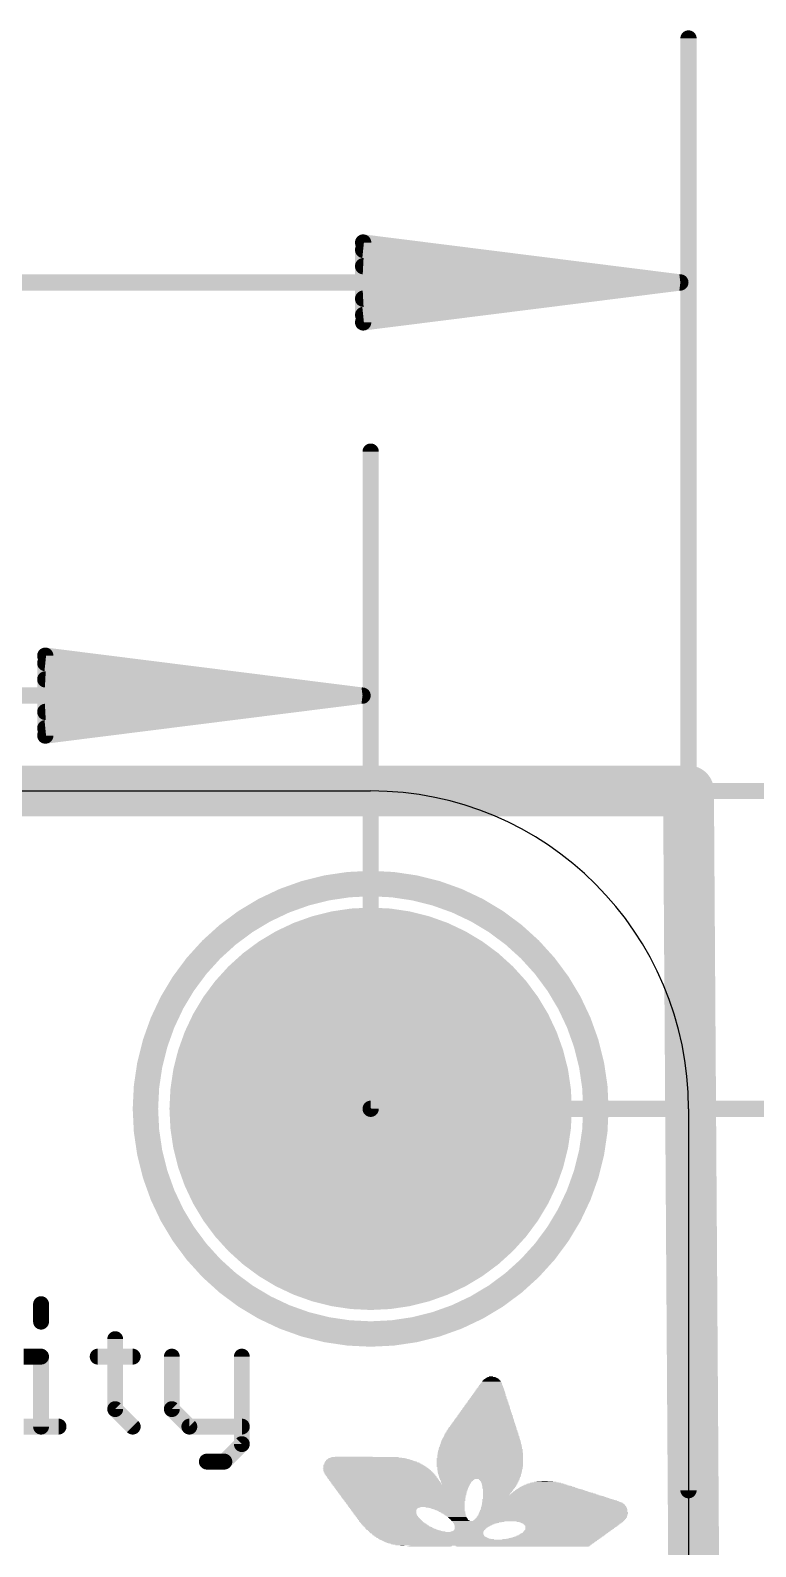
# Model space of a CAD drawing. Extents: x -8.2 to 26.1, y -5.3 to 30.5.
# Drawn here: x 12.52 to 18.32, y 13.01 to 25.13 of the extents above; entities that cross this region are included whole.
import ezdxf

# ---------------------------------------------------------------- set-up
doc = ezdxf.new("R2010")
doc.units = 0
for name, color, linetype in [('16', 132, 'CONTINUOUS'), ('17', 110, 'CONTINUOUS'), ('20', 53, 'CONTINUOUS'), ('21', 40, 'CONTINUOUS'), ('23', 40, 'CONTINUOUS'), ('47', 253, 'CONTINUOUS')]:
    doc.layers.add(name, color=color, linetype=linetype)

# ---------------------------------------------------------------- blocks, each defined once
blk = doc.blocks.new('RECT')
blk.add_solid([(-0.5, -0.5), (0.5, -0.5), (-0.5, 0.5), (0.5, 0.5)])
blk = doc.blocks.new('ROUNDP')
at = {"const_width": 0.5}
blk.add_lwpolyline([(0, -0.25, 1), (0, 0.25, 1), (0, -0.25)], format="xyb", dxfattribs=at)

msp = doc.modelspace()

# ---------------------------------------------------------------- linework, layer by layer
at = {"layer": '16', "const_width": 0.4064}
for points in [[(0, 19.05), (17.78, 19.05)], [(17.78, 19.05), (17.907, 0)]]:
    msp.add_lwpolyline(points, dxfattribs=at)
at = {"layer": '16', "const_width": 0.2032}
for points in [[(17.8816, 19.0507, 1), (17.6784, 19.0493)], [(17.78, 18.9484, 1), (17.78, 19.1516)]]:
    msp.add_lwpolyline(points, format="xyb", dxfattribs=at)
at = {"layer": '20'}
for p, q in [((2.54, 19.05), (15.24, 19.05)), ((17.78, 16.51), (17.78, 2.54))]:
    msp.add_line(p, q, dxfattribs=at)
msp.add_arc((15.24, 16.51), 2.54, 0, 90, dxfattribs=at)
at = {"layer": '21'}
for points, const_width in [([(15.24, 14.71, 1), (15.24, 18.31, 1), (15.24, 14.71)], 0.2032), ([(12.6378, 14.9487, 1), (12.5743, 14.9487)], 0.0635), ([(12.5743, 14.8089, 1), (12.6378, 14.8089)], 0.0635), ([(13.2303, 14.6691, 1), (13.1668, 14.6691)], 0.0635), ([(12.6378, 14.5293, 1), (12.5743, 14.5293)], 0.0635), ([(12.606, 14.4975, 1), (12.606, 14.561)], 0.0635), ([(13.0587, 14.561, 1), (13.0587, 14.4975)], 0.0635), ([(13.3383, 14.4975, 1), (13.3383, 14.561)], 0.0635), ([(13.6829, 14.5293, 1), (13.6194, 14.5293)], 0.0635), ([(14.2422, 14.5293, 1), (14.1787, 14.5293)], 0.0635), ([(13.221, 14.1323, 1), (13.1761, 14.0874)], 0.0635), ([(13.1668, 14.1098, 1), (13.2303, 14.1098)], 0.0635), ([(13.6736, 14.1323, 1), (13.6287, 14.0874)], 0.0635), ([(13.6194, 14.1098, 1), (13.6829, 14.1098)], 0.0635), ([(12.5743, 13.97, 1), (12.6378, 13.97)], 0.0635), ([(12.7458, 13.9383, 1), (12.7458, 14.0018)], 0.0635), ([(13.3159, 13.9475, 1), (13.3608, 13.9925)], 0.0635), ([(13.791, 14.0018, 1), (13.791, 13.9383)], 0.0635), ([(13.7686, 13.9475, 1), (13.8135, 13.9925)], 0.0635), ([(14.2105, 13.9383, 1), (14.2105, 14.0018)], 0.0635), ([(14.1787, 13.8302, 1), (14.2422, 13.8302)], 0.0635), ([(14.2329, 13.8077, 1), (14.188, 13.8526)], 0.0635), ([(13.9308, 13.7221, 1), (13.9308, 13.6586)], 0.0635), ([(14.0482, 13.7128, 1), (14.0931, 13.6679)], 0.0635), ([(14.0706, 13.6586, 1), (14.0706, 13.7221)], 0.0635)]:
    msp.add_lwpolyline(points, format="xyb", dxfattribs=dict(at, const_width=const_width))
at = {"layer": '21', "const_width": 0.127}
for points in [[(12.606, 14.9487), (12.606, 14.8089)], [(13.1985, 14.6691), (13.1985, 14.1098)], [(12.4662, 14.5293), (12.606, 14.5293)], [(12.606, 14.5293), (12.606, 13.97)], [(13.0587, 14.5293), (13.3383, 14.5293)], [(13.6512, 14.5293), (13.6512, 14.1098)], [(14.2105, 14.5293), (14.2105, 13.8302)], [(13.1985, 14.1098), (13.3383, 13.97)], [(13.6512, 14.1098), (13.791, 13.97)], [(12.4662, 13.97), (12.7458, 13.97)], [(13.791, 13.97), (14.2105, 13.97)], [(14.2105, 13.8302), (14.0706, 13.6904)], [(14.0706, 13.6904), (13.9308, 13.6904)]]:
    msp.add_lwpolyline(points, dxfattribs=at)
at = {"layer": '23'}
msp.add_point((15.24, 16.51), dxfattribs=at)
at = {"layer": '47', "const_width": 0.13}
for points in [[(17.78, 13.462), (17.78, 25.064)], [(17.715, 23.114), (15.18, 23.4332)], [(15.18, 23.4332), (15.18, 22.7948)], [(17.715, 23.114), (15.18, 23.374)], [(17.715, 23.114), (15.18, 23.244)], [(0.065, 23.114), (17.715, 23.114)], [(15.18, 22.7948), (17.715, 23.114)], [(15.18, 22.984), (17.715, 23.114)], [(15.18, 22.854), (17.715, 23.114)], [(15.24, 16.51), (15.24, 21.762)], [(15.175, 19.812), (12.64, 20.1312)], [(12.64, 20.1312), (12.64, 19.4928)], [(15.175, 19.812), (12.64, 20.072)], [(15.175, 19.812), (12.64, 19.942)], [(2.605, 19.812), (15.175, 19.812)], [(12.64, 19.4928), (15.175, 19.812)], [(12.64, 19.682), (15.175, 19.812)], [(12.64, 19.552), (15.175, 19.812)], [(8.89, 19.05), (26.08, 19.05)], [(15.24, 16.51), (22.778, 16.51)]]:
    msp.add_lwpolyline(points, dxfattribs=at)
at = {"layer": '47', "const_width": 0.065}
for points in [[(17.8125, 25.064, 1), (17.7475, 25.064)], [(15.1841, 23.4655, 1), (15.1759, 23.401)], [(15.2125, 23.4332, 1), (15.1475, 23.4332)], [(15.1833, 23.4063, 1), (15.1767, 23.3417)], [(15.1817, 23.2765, 1), (15.1783, 23.2115)], [(17.7191, 23.0818, 1), (17.7109, 23.1462)], [(17.7109, 23.0818, 1), (17.7191, 23.1462)], [(17.7183, 23.0817, 1), (17.7117, 23.1463)], [(17.7117, 23.0817, 1), (17.7183, 23.1463)], [(17.7133, 23.0815, 1), (17.7167, 23.1465)], [(17.7167, 23.0815, 1), (17.7133, 23.1465)], [(17.715, 23.0815, 1), (17.715, 23.1465)], [(15.1783, 23.0165, 1), (15.1817, 22.9515)], [(15.1767, 22.8863, 1), (15.1833, 22.8217)], [(15.1759, 22.827, 1), (15.1841, 22.7625)], [(15.1475, 22.7948, 1), (15.2125, 22.7948)], [(15.2725, 21.762, 1), (15.2075, 21.762)], [(12.6441, 20.1635, 1), (12.6359, 20.099)], [(12.6725, 20.1312, 1), (12.6075, 20.1312)], [(12.6433, 20.1043, 1), (12.6367, 20.0397)], [(12.6417, 19.9745, 1), (12.6383, 19.9095)], [(15.1791, 19.7798, 1), (15.1709, 19.8442)], [(15.1709, 19.7798, 1), (15.1791, 19.8442)], [(15.1783, 19.7797, 1), (15.1717, 19.8443)], [(15.1717, 19.7797, 1), (15.1783, 19.8443)], [(15.1733, 19.7795, 1), (15.1767, 19.8445)], [(15.1767, 19.7795, 1), (15.1733, 19.8445)], [(15.175, 19.7795, 1), (15.175, 19.8445)], [(12.6383, 19.7145, 1), (12.6417, 19.6495)], [(12.6367, 19.5843, 1), (12.6433, 19.5197)], [(12.6359, 19.525, 1), (12.6441, 19.4605)], [(12.6075, 19.4928, 1), (12.6725, 19.4928)], [(15.24, 16.5425, 1), (15.24, 16.4775)], [(15.2075, 16.51, 1), (15.2725, 16.51)], [(17.7475, 13.462, 1), (17.8125, 13.462)]]:
    msp.add_lwpolyline(points, format="xyb", dxfattribs=at)

# ---------------------------------------------------------------- block references
at = {"layer": '17', "xscale": 3.216, "yscale": 3.216}
msp.add_blockref('ROUNDP', (15.24, 16.51), dxfattribs=at)
msp.add_blockref('ROUNDP', (15.24, 16.51), dxfattribs=at)
at = {"layer": '21'}
for p, xscale, yscale in [((16.2002, 14.3002), 0.1867, 0.0038), ((16.202, 14.304), 0.1829, 0.0038), ((16.202, 14.3078), 0.1753, 0.0038), ((16.204, 14.3154), 0.1715, 0.0038), ((16.204, 14.3116), 0.1715, 0.0038), ((16.2039, 14.3193), 0.1638, 0.0039), ((16.2058, 14.3231), 0.16, 0.0038), ((16.2058, 14.3269), 0.1524, 0.0038), ((16.2058, 14.3345), 0.1448, 0.0038), ((16.2058, 14.3307), 0.1448, 0.0038), ((16.2059, 14.3383), 0.1371, 0.0038), ((16.2059, 14.3421), 0.1295, 0.0038), ((16.2059, 14.3459), 0.1219, 0.0038), ((16.2059, 14.3497), 0.1143, 0.0038), ((16.2078, 14.3535), 0.1029, 0.0038), ((16.2059, 14.3574), 0.0915, 0.0039), ((16.2058, 14.3612), 0.0762, 0.0038), ((16.2059, 14.365), 0.0609, 0.0038), ((16.202, 14.3688), 0.0305, 0.0038), ((16.1773, 14.1783), 0.3163, 0.0038), ((16.1773, 14.1821), 0.3086, 0.0038), ((16.1792, 14.1859), 0.3048, 0.0038), ((16.1792, 14.1935), 0.2972, 0.0038), ((16.1811, 14.1897), 0.301, 0.0038), ((16.1811, 14.1973), 0.2934, 0.0038), ((16.181, 14.205), 0.2857, 0.0039), ((16.183, 14.2011), 0.2896, 0.0038), ((16.183, 14.2088), 0.2819, 0.0038), ((16.1849, 14.2126), 0.2781, 0.0038), ((16.1849, 14.2202), 0.2705, 0.0038), ((16.1849, 14.2164), 0.2705, 0.0038), ((16.1867, 14.224), 0.2667, 0.0038), ((16.1867, 14.2316), 0.2591, 0.0038), ((16.1886, 14.2278), 0.2629, 0.0038), ((16.1887, 14.2354), 0.2552, 0.0038), ((16.1906, 14.2392), 0.2514, 0.0038), ((16.1906, 14.2469), 0.2438, 0.0038), ((16.1906, 14.2431), 0.2438, 0.0039), ((16.1925, 14.2507), 0.24, 0.0038), ((16.1925, 14.2545), 0.2324, 0.0038), ((16.1944, 14.2621), 0.2286, 0.0038), ((16.1944, 14.2583), 0.2286, 0.0038), ((16.1944, 14.2659), 0.221, 0.0038), ((16.1963, 14.2735), 0.2172, 0.0038), ((16.1963, 14.2697), 0.2172, 0.0038), ((16.1963, 14.2773), 0.2096, 0.0038), ((16.1982, 14.2812), 0.2058, 0.0039), ((16.2002, 14.285), 0.2019, 0.0038), ((16.1983, 14.2888), 0.1981, 0.0038), ((16.2002, 14.2926), 0.1943, 0.0038), ((16.202, 14.2964), 0.1905, 0.0038), ((16.1525, 14.0564), 0.442, 0.0038), ((16.1544, 14.0602), 0.4382, 0.0038), ((16.1544, 14.064), 0.4306, 0.0038), ((16.1563, 14.0716), 0.4268, 0.0038), ((16.1563, 14.0678), 0.4268, 0.0038), ((16.1563, 14.0754), 0.4191, 0.0038), ((16.1583, 14.083), 0.4153, 0.0038), ((16.1583, 14.0792), 0.4153, 0.0038), ((16.1582, 14.0868), 0.4076, 0.0038), ((16.1601, 14.0907), 0.4038, 0.0039), ((16.1601, 14.0983), 0.3962, 0.0038), ((16.162, 14.0945), 0.4, 0.0038), ((16.162, 14.1021), 0.3924, 0.0038), ((16.1639, 14.1059), 0.3886, 0.0038), ((16.1639, 14.1135), 0.381, 0.0038), ((16.1639, 14.1097), 0.381, 0.0038), ((16.1658, 14.1173), 0.3772, 0.0038), ((16.1658, 14.1249), 0.3696, 0.0038), ((16.1677, 14.1211), 0.3734, 0.0038), ((16.1678, 14.1288), 0.3657, 0.0039), ((16.1697, 14.1326), 0.3619, 0.0038), ((16.1697, 14.1402), 0.3543, 0.0038), ((16.1697, 14.1364), 0.3543, 0.0038), ((16.1715, 14.144), 0.3505, 0.0038), ((16.1715, 14.1516), 0.3429, 0.0038), ((16.1715, 14.1478), 0.3429, 0.0038), ((16.1735, 14.1554), 0.3391, 0.0038), ((16.1735, 14.1592), 0.3315, 0.0038), ((16.1754, 14.1669), 0.3277, 0.0039), ((16.1754, 14.163), 0.3277, 0.0038), ((16.1754, 14.1707), 0.3201, 0.0038), ((16.1773, 14.1745), 0.3163, 0.0038), ((16.1297, 13.9383), 0.5639, 0.0039), ((16.1297, 13.9344), 0.5639, 0.0038), ((16.1316, 13.9421), 0.5601, 0.0038), ((16.1316, 13.9497), 0.5525, 0.0038), ((16.1316, 13.9459), 0.5525, 0.0038), ((16.1334, 13.9535), 0.5487, 0.0038), ((16.1334, 13.9611), 0.5411, 0.0038), ((16.1334, 13.9573), 0.5411, 0.0038), ((16.1354, 13.9649), 0.5373, 0.0038), ((16.1354, 13.9687), 0.5295, 0.0038), ((16.1373, 13.9764), 0.5257, 0.0039), ((16.1373, 13.9725), 0.5257, 0.0038), ((16.1373, 13.9802), 0.5181, 0.0038), ((16.1392, 13.984), 0.5143, 0.0038), ((16.141, 13.9878), 0.5105, 0.0038), ((16.1392, 13.9916), 0.5067, 0.0038), ((16.141, 13.9954), 0.5029, 0.0038), ((16.141, 14.003), 0.4953, 0.0038), ((16.1429, 13.9992), 0.4991, 0.0038), ((16.1429, 14.0068), 0.4915, 0.0038), ((16.1449, 14.0106), 0.4877, 0.0038), ((16.1449, 14.0183), 0.4801, 0.0038), ((16.1449, 14.0145), 0.4801, 0.0039), ((16.1468, 14.0221), 0.4762, 0.0038), ((16.1468, 14.0297), 0.4686, 0.0038), ((16.1487, 14.0259), 0.4724, 0.0038), ((16.1487, 14.0335), 0.4648, 0.0038), ((16.1506, 14.0373), 0.461, 0.0038), ((16.1506, 14.0449), 0.4534, 0.0038), ((16.1506, 14.0411), 0.4534, 0.0038), ((16.1525, 14.0487), 0.4496, 0.0038), ((16.1525, 14.0526), 0.442, 0.0039), ((16.1182, 13.8163), 0.6554, 0.0038), ((16.1202, 13.8278), 0.6515, 0.0038), ((16.1202, 13.8239), 0.6515, 0.0039), ((16.1202, 13.8201), 0.6515, 0.0038), ((16.1202, 13.8392), 0.6439, 0.0038), ((16.1202, 13.8354), 0.6439, 0.0038), ((16.1202, 13.8316), 0.6439, 0.0038), ((16.1201, 13.8468), 0.6362, 0.0038), ((16.1221, 13.843), 0.6401, 0.0038), ((16.122, 13.8582), 0.6324, 0.0038), ((16.122, 13.8544), 0.6324, 0.0038), ((16.122, 13.8506), 0.6324, 0.0038), ((16.122, 13.8659), 0.6248, 0.0038), ((16.122, 13.862), 0.6248, 0.0039), ((16.122, 13.8735), 0.6172, 0.0038), ((16.1239, 13.8697), 0.621, 0.0038), ((16.1239, 13.8811), 0.6134, 0.0038), ((16.1239, 13.8773), 0.6134, 0.0038), ((16.1239, 13.8887), 0.6058, 0.0038), ((16.1239, 13.8849), 0.6058, 0.0038), ((16.1239, 13.8963), 0.5982, 0.0038), ((16.1258, 13.8925), 0.602, 0.0038), ((16.1258, 13.904), 0.5944, 0.0038), ((16.1258, 13.9002), 0.5944, 0.0039), ((16.1258, 13.9116), 0.5867, 0.0038), ((16.1258, 13.9078), 0.5867, 0.0038), ((16.1278, 13.9192), 0.5829, 0.0038), ((16.1278, 13.9154), 0.5829, 0.0038), ((16.1278, 13.923), 0.5753, 0.0038), ((16.1297, 13.9306), 0.5715, 0.0038), ((16.1297, 13.9268), 0.5715, 0.0038), ((15.2362, 13.6944), 0.7124, 0.0038), ((15.2267, 13.702), 0.6858, 0.0038), ((15.2324, 13.6982), 0.6972, 0.0038), ((15.2229, 13.7058), 0.6705, 0.0038), ((15.2191, 13.7096), 0.6477, 0.0039), ((15.2134, 13.7135), 0.6287, 0.0038), ((15.2095, 13.7173), 0.6058, 0.0038), ((15.2019, 13.7211), 0.5754, 0.0038), ((15.1943, 13.7249), 0.5372, 0.0038), ((15.1067, 13.7287), 0.3009, 0.0038), ((16.1125, 13.7173), 0.6896, 0.0038), ((16.1125, 13.7135), 0.6896, 0.0038), ((16.1125, 13.7096), 0.6896, 0.0039), ((16.1125, 13.7058), 0.6896, 0.0038), ((16.1125, 13.702), 0.6896, 0.0038), ((16.1125, 13.6982), 0.6896, 0.0038), ((16.1125, 13.6944), 0.6896, 0.0038), ((16.1144, 13.7439), 0.6858, 0.0038), ((16.1144, 13.7401), 0.6858, 0.0038), ((16.1144, 13.7363), 0.6858, 0.0038), ((16.1144, 13.7325), 0.6858, 0.0038), ((16.1144, 13.7287), 0.6858, 0.0038), ((16.1144, 13.7249), 0.6858, 0.0038), ((16.1144, 13.7211), 0.6858, 0.0038), ((16.1144, 13.763), 0.6782, 0.0038), ((16.1163, 13.7592), 0.682, 0.0038), ((16.1163, 13.7554), 0.682, 0.0038), ((16.1163, 13.7516), 0.682, 0.0038), ((16.1163, 13.7477), 0.682, 0.0039), ((16.1163, 13.7782), 0.6744, 0.0038), ((16.1163, 13.7744), 0.6744, 0.0038), ((16.1163, 13.7706), 0.6744, 0.0038), ((16.1163, 13.7668), 0.6744, 0.0038), ((16.1163, 13.7935), 0.6668, 0.0038), ((16.1182, 13.7897), 0.6706, 0.0038), ((16.1182, 13.7858), 0.6706, 0.0039), ((16.1182, 13.782), 0.6706, 0.0038), ((16.1182, 13.8049), 0.663, 0.0038), ((16.1182, 13.8011), 0.663, 0.0038), ((16.1182, 13.7973), 0.663, 0.0038), ((16.1182, 13.8125), 0.6554, 0.0038), ((16.1201, 13.8087), 0.6592, 0.0038), ((15.2781, 13.6373), 0.842, 0.0038), ((15.2686, 13.6525), 0.8153, 0.0038), ((15.2724, 13.6487), 0.823, 0.0038), ((15.2743, 13.6449), 0.8268, 0.0038), ((15.2781, 13.6411), 0.8344, 0.0038), ((15.2819, 13.6334), 0.842, 0.0039), ((15.2838, 13.6296), 0.8458, 0.0038), ((15.2876, 13.6258), 0.8534, 0.0038), ((15.2915, 13.6182), 0.8611, 0.0038), ((15.2629, 13.6601), 0.8039, 0.0038), ((15.2667, 13.6563), 0.8115, 0.0038), ((15.2896, 13.622), 0.8573, 0.0038), ((15.261, 13.6639), 0.7925, 0.0038), ((15.2953, 13.6144), 0.8611, 0.0038), ((15.2991, 13.6068), 0.8687, 0.0038), ((15.2591, 13.6677), 0.7887, 0.0038), ((15.2972, 13.6106), 0.8649, 0.0038), ((15.2495, 13.6792), 0.762, 0.0038), ((15.2533, 13.6754), 0.7696, 0.0038), ((15.2572, 13.6715), 0.7773, 0.0039), ((15.3029, 13.603), 0.8687, 0.0038), ((15.3048, 13.5992), 0.8725, 0.0038), ((15.2476, 13.683), 0.7506, 0.0038), ((15.3105, 13.5915), 0.8763, 0.0038), ((15.3086, 13.5953), 0.8725, 0.0039), ((15.24, 13.6906), 0.7278, 0.0038), ((15.2438, 13.6868), 0.7354, 0.0038), ((15.3143, 13.5877), 0.8763, 0.0038), ((15.3182, 13.5839), 0.8763, 0.0038), ((15.3182, 13.5801), 0.8763, 0.0038), ((15.322, 13.5763), 0.8763, 0.0038), ((15.3258, 13.5725), 0.8763, 0.0038), ((16.1125, 13.6906), 0.6896, 0.0038), ((16.1125, 13.6868), 0.6896, 0.0038), ((16.1125, 13.683), 0.6896, 0.0038), ((16.1125, 13.6792), 0.6896, 0.0038), ((16.1125, 13.6754), 0.6896, 0.0038), ((16.1125, 13.6715), 0.6896, 0.0039), ((16.1125, 13.6677), 0.6896, 0.0038), ((16.1125, 13.6639), 0.6896, 0.0038), ((16.1125, 13.6601), 0.6896, 0.0038), ((16.1125, 13.6563), 0.6896, 0.0038), ((16.1125, 13.6525), 0.6896, 0.0038), ((16.1106, 13.6487), 0.6858, 0.0038), ((16.1125, 13.6449), 0.682, 0.0038), ((16.1125, 13.6411), 0.682, 0.0038), ((16.1125, 13.6373), 0.682, 0.0038), ((16.1125, 13.6334), 0.682, 0.0039), ((16.1125, 13.6296), 0.682, 0.0038), ((16.1106, 13.6258), 0.6782, 0.0038), ((16.1106, 13.622), 0.6782, 0.0038), ((16.1125, 13.6182), 0.6744, 0.0038), ((16.1125, 13.6144), 0.6744, 0.0038), ((16.1125, 13.6106), 0.6744, 0.0038), ((16.1106, 13.6068), 0.6706, 0.0038), ((16.1106, 13.603), 0.6706, 0.0038), ((16.1125, 13.5992), 0.6668, 0.0038), ((16.1125, 13.5953), 0.6668, 0.0039), ((16.1106, 13.5915), 0.663, 0.0038), ((16.1105, 13.5763), 0.6553, 0.0038), ((16.1125, 13.5877), 0.6592, 0.0038), ((16.1125, 13.5839), 0.6592, 0.0038), ((16.1125, 13.5801), 0.6592, 0.0038), ((16.1124, 13.5725), 0.6515, 0.0038), ((15.3277, 13.5687), 0.8801, 0.0038), ((15.3296, 13.5649), 0.8763, 0.0038), ((15.3334, 13.5611), 0.8763, 0.0038), ((15.3353, 13.5572), 0.8801, 0.0039), ((15.3391, 13.5534), 0.8801, 0.0038), ((15.341, 13.5496), 0.8763, 0.0038), ((15.3448, 13.5458), 0.8763, 0.0038), ((15.3467, 13.542), 0.8801, 0.0038), ((15.3486, 13.5382), 0.8763, 0.0038), ((15.3524, 13.5344), 0.8763, 0.0038), ((15.3563, 13.5306), 0.8763, 0.0038), ((15.3563, 13.5268), 0.8763, 0.0038), ((15.3601, 13.523), 0.8763, 0.0038), ((15.3639, 13.5191), 0.8763, 0.0039), ((15.3639, 13.5153), 0.8763, 0.0038), ((15.3677, 13.5115), 0.8763, 0.0038), ((15.4839, 13.5077), 1.1011, 0.0038), ((15.4839, 13.5039), 1.0935, 0.0038), ((15.4839, 13.5001), 1.0935, 0.0038), ((15.4839, 13.4963), 1.0859, 0.0038), ((15.4858, 13.4925), 1.0821, 0.0038), ((15.4858, 13.4887), 1.0745, 0.0038), ((15.4858, 13.4849), 1.0745, 0.0038), ((15.4857, 13.4811), 1.0668, 0.0039), ((15.4877, 13.4772), 1.0629, 0.0038), ((15.4896, 13.4734), 1.0591, 0.0038), ((15.4877, 13.4696), 1.0553, 0.0038), ((15.4896, 13.4658), 1.0515, 0.0038), ((15.4896, 13.462), 1.0439, 0.0038), ((15.4896, 13.4582), 1.0439, 0.0038), ((15.4915, 13.4544), 1.0401, 0.0038), ((15.4915, 13.4506), 1.0325, 0.0038), ((16.1105, 13.5649), 0.6477, 0.0038), ((16.1124, 13.5687), 0.6515, 0.0038), ((16.1105, 13.5572), 0.6401, 0.0039), ((16.1105, 13.5534), 0.6401, 0.0038), ((16.1124, 13.5611), 0.6439, 0.0038), ((15.9335, 13.5496), 0.2781, 0.0038), ((15.9297, 13.5458), 0.2705, 0.0038), ((15.9277, 13.5382), 0.259, 0.0038), ((15.9258, 13.5344), 0.2552, 0.0038), ((15.9297, 13.542), 0.2629, 0.0038), ((15.9258, 13.5306), 0.2476, 0.0038), ((15.9239, 13.5268), 0.2438, 0.0038), ((15.922, 13.523), 0.24, 0.0038), ((15.9239, 13.5191), 0.2362, 0.0039), ((15.922, 13.5153), 0.2324, 0.0038), ((15.922, 13.5115), 0.2248, 0.0038), ((16.2668, 13.5496), 0.3276, 0.0038), ((16.2668, 13.5458), 0.32, 0.0038), ((16.2687, 13.542), 0.3162, 0.0038), ((16.2687, 13.5382), 0.3086, 0.0038), ((16.2706, 13.5344), 0.3048, 0.0038), ((16.2687, 13.5306), 0.301, 0.0038), ((16.2706, 13.5268), 0.2972, 0.0038), ((16.2687, 13.523), 0.2934, 0.0038), ((16.2706, 13.5191), 0.2896, 0.0039), ((16.2687, 13.5153), 0.2858, 0.0038), ((16.2687, 13.5115), 0.2858, 0.0038), ((16.2687, 13.5077), 0.2782, 0.0038), ((16.2687, 13.5039), 0.2782, 0.0038), ((16.2668, 13.5001), 0.2744, 0.0038), ((16.2668, 13.4963), 0.2667, 0.0038), ((16.2668, 13.4925), 0.2667, 0.0038), ((16.2648, 13.4887), 0.2629, 0.0038), ((16.2611, 13.4772), 0.2553, 0.0038), ((16.263, 13.4849), 0.2591, 0.0038), ((16.263, 13.4811), 0.2591, 0.0039), ((16.2611, 13.4734), 0.2476, 0.0038), ((16.2592, 13.4696), 0.2438, 0.0038), ((16.2592, 13.4658), 0.2438, 0.0038), ((16.2573, 13.462), 0.24, 0.0038), ((16.2554, 13.4582), 0.2362, 0.0038), ((16.2535, 13.4544), 0.2324, 0.0038), ((16.2535, 13.4506), 0.2324, 0.0038), ((16.6802, 13.4506), 0.5982, 0.0038), ((16.6783, 13.4544), 0.5791, 0.0038), ((16.6745, 13.4582), 0.5639, 0.0038), ((16.6707, 13.462), 0.5487, 0.0038), ((16.6687, 13.4658), 0.5295, 0.0038), ((16.6631, 13.4696), 0.5105, 0.0038), ((16.6611, 13.4734), 0.4915, 0.0038), ((16.6573, 13.4772), 0.4762, 0.0038), ((16.6554, 13.4811), 0.4572, 0.0039), ((16.6516, 13.4849), 0.442, 0.0038), ((16.6497, 13.4887), 0.423, 0.0038), ((16.6478, 13.4925), 0.4038, 0.0038), ((16.6459, 13.4963), 0.3848, 0.0038), ((16.6421, 13.5001), 0.362, 0.0038), ((16.6402, 13.5039), 0.3429, 0.0038), ((16.6402, 13.5077), 0.32, 0.0038), ((16.6383, 13.5115), 0.301, 0.0038), ((16.6382, 13.5153), 0.2781, 0.0038), ((16.6382, 13.5191), 0.2477, 0.0039), ((16.6345, 13.523), 0.2171, 0.0038), ((16.6345, 13.5268), 0.1791, 0.0038), ((16.6326, 13.5306), 0.1295, 0.0038), ((16.6306, 13.5344), 0.0495, 0.0038), ((15.4934, 13.4468), 1.0287, 0.0038), ((15.4934, 13.443), 1.0287, 0.0039), ((15.4953, 13.4391), 1.0249, 0.0038), ((15.4953, 13.4353), 1.0173, 0.0038), ((15.4972, 13.4315), 1.0135, 0.0038), ((15.4972, 13.4277), 1.0135, 0.0038), ((15.4991, 13.4239), 1.0096, 0.0038), ((15.4991, 13.4201), 1.002, 0.0038), ((15.501, 13.4163), 0.9982, 0.0038), ((15.501, 13.4125), 0.9982, 0.0038), ((15.5029, 13.4087), 0.9944, 0.0038), ((15.5048, 13.4049), 0.9906, 0.0039), ((15.5029, 13.401), 0.9868, 0.0038), ((15.5048, 13.3972), 0.983, 0.0038), ((15.5067, 13.3934), 0.9792, 0.0038), ((15.5086, 13.3896), 0.9754, 0.0038), ((15.5086, 13.3858), 0.9754, 0.0038), ((15.5105, 13.382), 0.9716, 0.0038), ((15.5124, 13.3782), 0.9678, 0.0038), ((15.5125, 13.3744), 0.9601, 0.0038), ((15.5125, 13.3706), 0.9601, 0.0038), ((15.5144, 13.3668), 0.9563, 0.0039), ((15.5163, 13.3629), 0.9525, 0.0038), ((15.5182, 13.3591), 0.9487, 0.0038), ((15.5182, 13.3553), 0.9487, 0.0038), ((15.5201, 13.3515), 0.9449, 0.0038), ((15.522, 13.3477), 0.9411, 0.0038), ((15.5239, 13.3439), 0.9373, 0.0038), ((15.5239, 13.3401), 0.9373, 0.0038), ((15.5258, 13.3363), 0.9335, 0.0038), ((15.5277, 13.3325), 0.9297, 0.0038), ((15.5277, 13.3287), 0.9297, 0.0039), ((16.7031, 13.3287), 1.1621, 0.0039), ((16.6992, 13.3439), 1.1468, 0.0038), ((16.7011, 13.3401), 1.1506, 0.0038), ((16.7011, 13.3363), 1.1506, 0.0038), ((16.7031, 13.3325), 1.1545, 0.0038), ((16.6878, 13.3629), 1.1164, 0.0038), ((16.6916, 13.3591), 1.124, 0.0038), ((16.6935, 13.3553), 1.1278, 0.0038), ((16.6973, 13.3515), 1.1354, 0.0038), ((16.6992, 13.3477), 1.1392, 0.0038), ((16.6516, 13.3896), 1.0364, 0.0038), ((16.6573, 13.3858), 1.0478, 0.0038), ((16.6649, 13.382), 1.063, 0.0038), ((16.6707, 13.3782), 1.0745, 0.0038), ((16.6763, 13.3744), 1.0859, 0.0038), ((16.6802, 13.3706), 1.0935, 0.0038), ((16.6859, 13.3668), 1.1049, 0.0039), ((16.2477, 13.4391), 0.2209, 0.0038), ((16.2516, 13.4468), 0.2286, 0.0038), ((16.2496, 13.443), 0.2247, 0.0039), ((16.2459, 13.4353), 0.2171, 0.0038), ((16.2459, 13.4315), 0.2171, 0.0038), ((16.6059, 13.4201), 0.9372, 0.0038), ((16.6116, 13.4163), 0.9486, 0.0038), ((16.6193, 13.4125), 0.9639, 0.0038), ((16.6306, 13.4049), 0.9867, 0.0039), ((16.6364, 13.401), 0.9982, 0.0038), ((16.6421, 13.3972), 1.0096, 0.0038), ((16.6478, 13.3934), 1.021, 0.0038), ((16.244, 13.4277), 0.2133, 0.0038), ((16.2421, 13.4239), 0.2095, 0.0038), ((16.625, 13.4087), 0.9753, 0.0038), ((16.7068, 13.4239), 0.7125, 0.0038), ((16.7031, 13.4277), 0.6973, 0.0038), ((16.6992, 13.4315), 0.682, 0.0038), ((16.6954, 13.4353), 0.6668, 0.0038), ((16.6936, 13.4391), 0.6477, 0.0038), ((16.6878, 13.443), 0.6286, 0.0039), ((16.684, 13.4468), 0.6134, 0.0038), ((15.3524, 13.3248), 0.5715, 0.0038), ((15.3467, 13.321), 0.5524, 0.0038), ((15.3448, 13.3172), 0.541, 0.0038), ((15.3429, 13.3134), 0.5372, 0.0038), ((15.3429, 13.3096), 0.5296, 0.0038), ((15.3448, 13.3058), 0.5258, 0.0038), ((15.3448, 13.302), 0.5182, 0.0038), ((15.3448, 13.2982), 0.5182, 0.0038), ((15.3467, 13.2944), 0.5144, 0.0038), ((15.3486, 13.2906), 0.5106, 0.0039), ((15.3505, 13.2867), 0.5068, 0.0038), ((15.3505, 13.2829), 0.5068, 0.0038), ((15.3524, 13.2791), 0.503, 0.0038), ((15.3543, 13.2753), 0.4992, 0.0038), ((15.3562, 13.2715), 0.503, 0.0038), ((15.3582, 13.2677), 0.4991, 0.0038), ((15.362, 13.2639), 0.4991, 0.0038), ((15.3639, 13.2601), 0.4953, 0.0038), ((15.3658, 13.2563), 0.4991, 0.0038), ((15.3696, 13.2525), 0.4991, 0.0039), ((15.3715, 13.2486), 0.4953, 0.0038), ((15.3753, 13.2448), 0.4953, 0.0038), ((15.3772, 13.241), 0.4991, 0.0038), ((15.381, 13.2372), 0.4991, 0.0038), ((15.3848, 13.2334), 0.4991, 0.0038), ((15.3905, 13.2258), 0.503, 0.0038), ((15.3886, 13.2296), 0.4991, 0.0038), ((15.3943, 13.222), 0.503, 0.0038), ((15.3982, 13.2182), 0.5029, 0.0038), ((15.4001, 13.2144), 0.5067, 0.0039), ((15.4039, 13.2105), 0.5067, 0.0038), ((15.8363, 13.3248), 0.3124, 0.0038), ((15.8477, 13.321), 0.2896, 0.0038), ((15.8554, 13.3172), 0.2743, 0.0038), ((15.8611, 13.3134), 0.2629, 0.0038), ((15.8668, 13.3096), 0.2515, 0.0038), ((15.8725, 13.3058), 0.2401, 0.0038), ((15.8763, 13.302), 0.2324, 0.0038), ((15.882, 13.2982), 0.221, 0.0038), ((15.8858, 13.2944), 0.2134, 0.0038), ((15.8915, 13.2906), 0.2096, 0.0039), ((15.8954, 13.2867), 0.2019, 0.0038), ((15.8992, 13.2829), 0.1943, 0.0038), ((15.9011, 13.2791), 0.1905, 0.0038), ((15.9049, 13.2753), 0.1829, 0.0038), ((15.9106, 13.2715), 0.1791, 0.0038), ((15.9125, 13.2677), 0.1753, 0.0038), ((15.9163, 13.2639), 0.1676, 0.0038), ((15.9182, 13.2601), 0.1638, 0.0038), ((15.9239, 13.2563), 0.16, 0.0038), ((15.9258, 13.2525), 0.1562, 0.0039), ((15.9277, 13.2486), 0.1524, 0.0038), ((15.9334, 13.2448), 0.1486, 0.0038), ((15.9353, 13.241), 0.1448, 0.0038), ((15.9391, 13.2372), 0.1448, 0.0038), ((15.943, 13.2334), 0.1447, 0.0038), ((15.9449, 13.2296), 0.1409, 0.0038), ((15.9487, 13.2258), 0.1409, 0.0038), ((15.9525, 13.222), 0.141, 0.0038), ((15.9582, 13.2182), 0.1448, 0.0038), ((16.5754, 13.2144), 1.3716, 0.0039), ((16.1011, 13.2105), 0.4153, 0.0038), ((16.6611, 13.2182), 1.2078, 0.0038), ((16.6669, 13.222), 1.2039, 0.0038), ((16.6707, 13.2258), 1.2039, 0.0038), ((16.6745, 13.2296), 1.2039, 0.0038), ((16.6783, 13.2334), 1.204, 0.0038), ((16.6802, 13.2372), 1.2002, 0.0038), ((16.684, 13.241), 1.2002, 0.0038), ((16.6878, 13.2486), 1.2002, 0.0038), ((16.6878, 13.2448), 1.2002, 0.0038), ((16.6897, 13.2525), 1.1964, 0.0039), ((16.6935, 13.2601), 1.1964, 0.0038), ((16.6935, 13.2563), 1.1964, 0.0038), ((16.6955, 13.2677), 1.1925, 0.0038), ((16.6955, 13.2639), 1.1925, 0.0038), ((16.6992, 13.2753), 1.1925, 0.0038), ((16.6992, 13.2715), 1.1925, 0.0038), ((16.7012, 13.2829), 1.1887, 0.0038), ((16.7012, 13.2791), 1.1887, 0.0038), ((16.7012, 13.2944), 1.1811, 0.0038), ((16.7012, 13.2906), 1.1811, 0.0039), ((16.7031, 13.2867), 1.1849, 0.0038), ((16.7031, 13.302), 1.1773, 0.0038), ((16.7031, 13.2982), 1.1773, 0.0038), ((16.7031, 13.3134), 1.1697, 0.0038), ((16.705, 13.3096), 1.1735, 0.0038), ((16.705, 13.3058), 1.1735, 0.0038), ((16.7031, 13.3248), 1.1621, 0.0038), ((16.705, 13.321), 1.1659, 0.0038), ((16.705, 13.3172), 1.1659, 0.0038), ((16.8326, 13.2105), 0.8496, 0.0038), ((15.4077, 13.2067), 0.5067, 0.0038), ((15.4134, 13.2029), 0.5105, 0.0038), ((15.4172, 13.1991), 0.5105, 0.0038), ((15.421, 13.1953), 0.5182, 0.0038), ((15.4248, 13.1915), 0.5182, 0.0038), ((15.4305, 13.1877), 0.522, 0.0038), ((15.4343, 13.1839), 0.522, 0.0038), ((15.44, 13.1801), 0.5258, 0.0038), ((15.4438, 13.1763), 0.5258, 0.0039), ((15.4496, 13.1724), 0.5295, 0.0038), ((15.4553, 13.1686), 0.5334, 0.0038), ((15.461, 13.1648), 0.5372, 0.0038), ((15.4667, 13.161), 0.541, 0.0038), ((15.4705, 13.1572), 0.5486, 0.0038), ((15.4782, 13.1534), 0.5563, 0.0038), ((15.4839, 13.1496), 0.5601, 0.0038), ((15.4934, 13.1458), 0.5639, 0.0038), ((15.4991, 13.142), 0.5677, 0.0038), ((15.5086, 13.1382), 0.5792, 0.0039), ((15.5182, 13.1343), 0.5905, 0.0038), ((15.5315, 13.1305), 0.6096, 0.0038), ((15.6858, 13.1267), 0.9106, 0.0038), ((15.6877, 13.1229), 0.9068, 0.0038), ((15.6896, 13.1191), 0.903, 0.0038), ((15.6934, 13.1153), 0.8954, 0.0038), ((15.6953, 13.1115), 0.8916, 0.0038), ((15.6972, 13.1077), 0.8878, 0.0038), ((15.701, 13.1039), 0.8878, 0.0038), ((15.7049, 13.1001), 0.8801, 0.0039), ((15.7087, 13.0962), 0.8801, 0.0038), ((15.7125, 13.0924), 0.8801, 0.0038), ((15.7201, 13.0886), 0.8801, 0.0038), ((16.0097, 13.1305), 0.2629, 0.0038), ((16.0191, 13.1343), 0.2515, 0.0038), ((16.0915, 13.2067), 0.3886, 0.0038), ((16.082, 13.2029), 0.3696, 0.0038), ((16.0763, 13.1991), 0.3506, 0.0038), ((16.023, 13.1382), 0.2439, 0.0039), ((16.0724, 13.1953), 0.3353, 0.0038), ((16.0267, 13.142), 0.2439, 0.0038), ((16.0668, 13.1915), 0.3239, 0.0038), ((16.063, 13.1877), 0.3086, 0.0038), ((16.0325, 13.1496), 0.2476, 0.0038), ((16.0306, 13.1458), 0.2438, 0.0038), ((16.0592, 13.1839), 0.3009, 0.0038), ((16.0572, 13.1801), 0.2895, 0.0038), ((16.0535, 13.1763), 0.2819, 0.0039), ((16.0496, 13.1724), 0.2743, 0.0038), ((16.0459, 13.1686), 0.2667, 0.0038), ((16.0401, 13.161), 0.2552, 0.0038), ((16.0382, 13.1572), 0.2514, 0.0038), ((16.0363, 13.1534), 0.2476, 0.0038), ((16.044, 13.1648), 0.2629, 0.0038), ((16.7373, 13.0886), 0.7049, 0.0038), ((16.7449, 13.0924), 0.6973, 0.0038), ((16.7526, 13.0962), 0.6972, 0.0038), ((16.7583, 13.1001), 0.6934, 0.0039), ((16.7678, 13.1039), 0.6896, 0.0038), ((16.8402, 13.2067), 0.8268, 0.0038), ((16.7716, 13.1077), 0.6896, 0.0038), ((16.7773, 13.1115), 0.6858, 0.0038), ((16.8421, 13.2029), 0.8078, 0.0038), ((16.785, 13.1153), 0.6858, 0.0038), ((16.844, 13.1991), 0.7963, 0.0038), ((16.7888, 13.1191), 0.6858, 0.0038), ((16.8459, 13.1953), 0.7848, 0.0038), ((16.7945, 13.1229), 0.682, 0.0038), ((16.8002, 13.1267), 0.6858, 0.0038), ((16.8459, 13.1915), 0.7696, 0.0038), ((16.804, 13.1305), 0.6858, 0.0038), ((16.8459, 13.1877), 0.762, 0.0038), ((16.8097, 13.1343), 0.6896, 0.0038), ((16.8459, 13.1839), 0.7544, 0.0038), ((16.8154, 13.142), 0.6934, 0.0038), ((16.8135, 13.1382), 0.6896, 0.0039), ((16.844, 13.1801), 0.743, 0.0038), ((16.8211, 13.1458), 0.6973, 0.0038), ((16.844, 13.1763), 0.7354, 0.0039), ((16.8421, 13.1724), 0.7316, 0.0038), ((16.8363, 13.1648), 0.7201, 0.0038), ((16.8287, 13.1534), 0.7049, 0.0038), ((16.8383, 13.1686), 0.7239, 0.0038), ((16.8326, 13.161), 0.7125, 0.0038), ((16.8307, 13.1572), 0.7087, 0.0038), ((16.825, 13.1496), 0.6973, 0.0038), ((15.7258, 13.0848), 0.8839, 0.0038), ((15.7334, 13.081), 0.884, 0.0038), ((15.7411, 13.0772), 0.8839, 0.0038), ((15.7506, 13.0734), 0.8953, 0.0038), ((15.7677, 13.0696), 0.9144, 0.0038), ((16.1887, 13.0658), 1.7412, 0.0038), ((16.1887, 13.062), 1.726, 0.0039), ((16.1906, 13.0581), 1.7145, 0.0038), ((16.1925, 13.0543), 1.703, 0.0038), ((16.1925, 13.0505), 1.6878, 0.0038), ((16.1944, 13.0467), 1.6764, 0.0038), ((16.1963, 13.0429), 1.6574, 0.0038), ((16.2002, 13.0391), 1.6421, 0.0038), ((16.204, 13.0353), 1.6269, 0.0038), ((16.2058, 13.0315), 1.6078, 0.0038), ((16.2115, 13.0277), 1.5887, 0.0038), ((16.2172, 13.0239), 1.5621, 0.0039), ((15.4934, 13.02), 0.0305, 0.0038), ((15.7049, 13.0124), 0.3467, 0.0038), ((15.7163, 13.0162), 0.3467, 0.0038), ((16.2763, 13.02), 1.4364, 0.0038), ((16.4554, 13.0162), 1.0706, 0.0038), ((16.4554, 13.0124), 1.0554, 0.0038), ((16.6783, 13.0696), 0.7696, 0.0038), ((16.6954, 13.0734), 0.743, 0.0038), ((16.7088, 13.0772), 0.7315, 0.0038), ((16.7183, 13.081), 0.7201, 0.0038), ((16.7297, 13.0848), 0.7124, 0.0038)]:
    msp.add_blockref('RECT', p, dxfattribs=dict(at, xscale=xscale, yscale=yscale))

doc.saveas('drawing.dxf')
